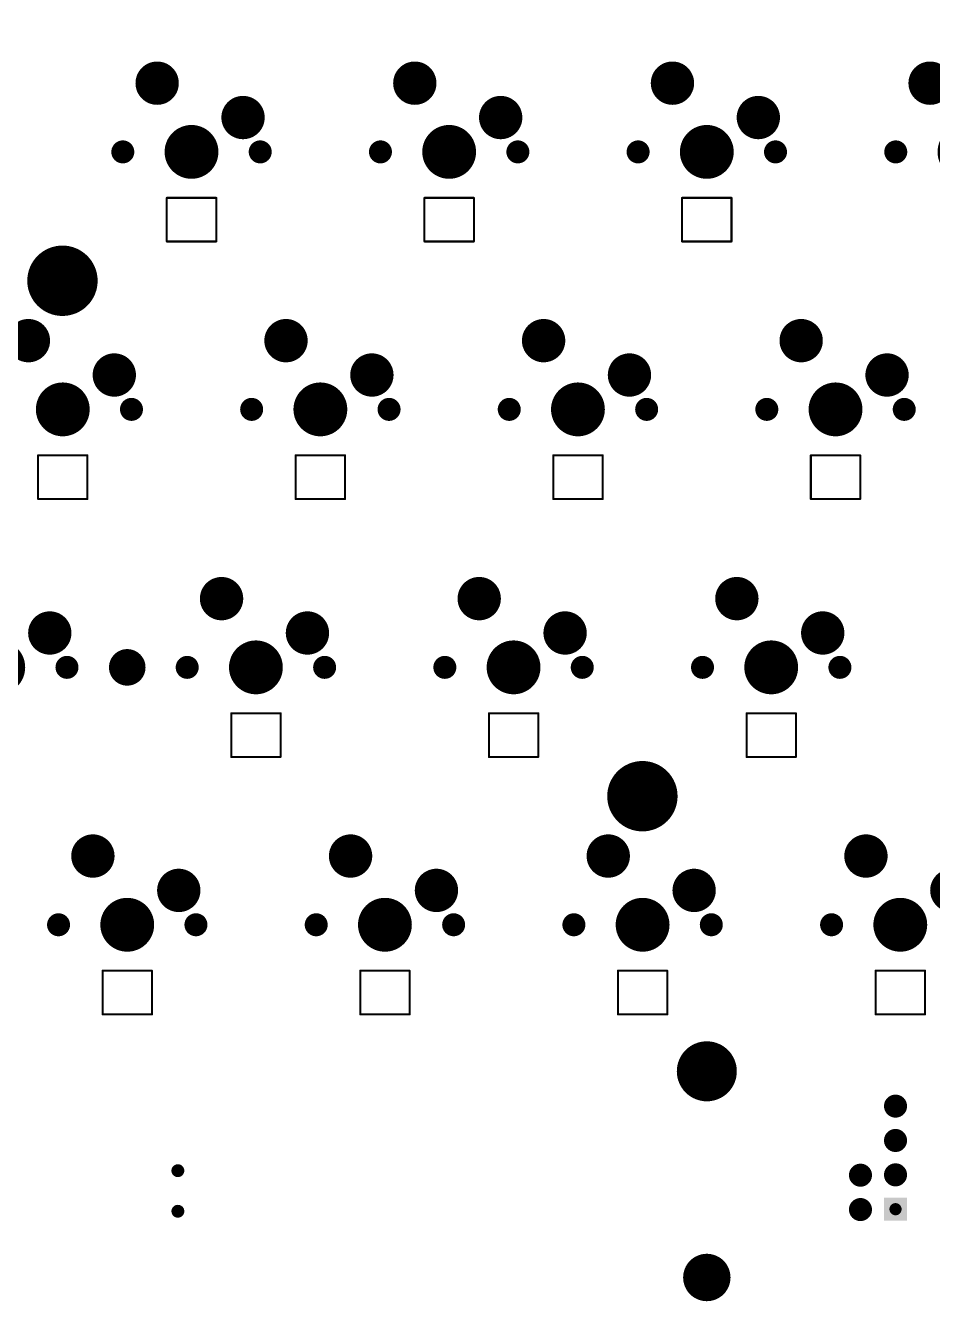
# Model space of a CAD drawing. Extents: x 1049 to 1332, y 1256 to 1351.
# Drawn here: x 1196.9 to 1264, y 1255.5 to 1350.2 of the extents above; entities that cross this region are included whole.
import ezdxf

# ---------------------------------------------------------------- set-up
doc = ezdxf.new("R2010")
doc.units = 0
doc.layers.get('0').update_dxf_attribs({"linetype": 'CONTINUOUS'})
for name, color, linetype in [('BOTTOMSOLDER', 6, 'CONTINUOUS'), ('KEEPOUTLAYER', 6, 'CONTINUOUS'), ('PADHOLELAYER', 156, 'CONTINUOUS')]:
    doc.layers.add(name, color=color, linetype=linetype)

# ---------------------------------------------------------------- blocks, each defined once
blk = doc.blocks.new('_______4')
at = {"layer": 'BOTTOMSOLDER', "const_width": 0.477}
for points in [[(-0.238, 0, 1), (0.238, 0, 1)], [(-0.238, -3, 1), (0.238, -3, 1)]]:
    blk.add_lwpolyline(points, format="xyb", close=True, dxfattribs=at)
at = {"layer": 'PADHOLELAYER', "const_width": 0.375}
for points in [[(-0.188, 0, 1), (0.188, 0, 1)], [(-0.188, -3, 1), (0.188, -3, 1)]]:
    blk.add_lwpolyline(points, format="xyb", close=True, dxfattribs=at)
blk = doc.blocks.new('____89')
at = {"layer": 'BOTTOMSOLDER'}
for points, const_width in [([(-3.341, 5.08, 1), (-1.739, 5.08, 1)], 1.602), ([(3.009, 2.54, 1), (4.611, 2.54, 1)], 1.602), ([(-0.995, 0, 1), (0.995, 0, 1)], 1.99), ([(-5.505, 0, 1), (-4.655, 0, 1)], 0.85), ([(4.655, 0, 1), (5.505, 0, 1)], 0.85)]:
    blk.add_lwpolyline(points, format="xyb", close=True, dxfattribs=dict(at, const_width=const_width))
at = {"layer": 'PADHOLELAYER'}
for points, const_width in [([(-3.29, 5.08, 1), (-1.79, 5.08, 1)], 1.5), ([(3.06, 2.54, 1), (4.56, 2.54, 1)], 1.5), ([(-0.995, 0, 1), (0.995, 0, 1)], 1.99), ([(-5.505, 0, 1), (-4.655, 0, 1)], 0.85), ([(4.655, 0, 1), (5.505, 0, 1)], 0.85)]:
    blk.add_lwpolyline(points, format="xyb", close=True, dxfattribs=dict(at, const_width=const_width))
blk = doc.blocks.new('____90')
at = {"layer": 'BOTTOMSOLDER'}
for points, const_width in [([(-3.341, 5.08, 1), (-1.739, 5.08, 1)], 1.602), ([(3.009, 2.54, 1), (4.611, 2.54, 1)], 1.602), ([(-0.995, 0, 1), (0.995, 0, 1)], 1.99), ([(-5.505, 0, 1), (-4.655, 0, 1)], 0.85), ([(4.655, 0, 1), (5.505, 0, 1)], 0.85)]:
    blk.add_lwpolyline(points, format="xyb", close=True, dxfattribs=dict(at, const_width=const_width))
at = {"layer": 'PADHOLELAYER'}
for points, const_width in [([(-3.29, 5.08, 1), (-1.79, 5.08, 1)], 1.5), ([(3.06, 2.54, 1), (4.56, 2.54, 1)], 1.5), ([(-0.995, 0, 1), (0.995, 0, 1)], 1.99), ([(-5.505, 0, 1), (-4.655, 0, 1)], 0.85), ([(4.655, 0, 1), (5.505, 0, 1)], 0.85)]:
    blk.add_lwpolyline(points, format="xyb", close=True, dxfattribs=dict(at, const_width=const_width))
blk = doc.blocks.new('____91')
at = {"layer": 'BOTTOMSOLDER'}
for points, const_width in [([(-3.341, 5.08, 1), (-1.739, 5.08, 1)], 1.602), ([(3.009, 2.54, 1), (4.611, 2.54, 1)], 1.602), ([(-0.995, 0, 1), (0.995, 0, 1)], 1.99), ([(-5.505, 0, 1), (-4.655, 0, 1)], 0.85), ([(4.655, 0, 1), (5.505, 0, 1)], 0.85)]:
    blk.add_lwpolyline(points, format="xyb", close=True, dxfattribs=dict(at, const_width=const_width))
at = {"layer": 'PADHOLELAYER'}
for points, const_width in [([(-3.29, 5.08, 1), (-1.79, 5.08, 1)], 1.5), ([(3.06, 2.54, 1), (4.56, 2.54, 1)], 1.5), ([(-0.995, 0, 1), (0.995, 0, 1)], 1.99), ([(-5.505, 0, 1), (-4.655, 0, 1)], 0.85), ([(4.655, 0, 1), (5.505, 0, 1)], 0.85)]:
    blk.add_lwpolyline(points, format="xyb", close=True, dxfattribs=dict(at, const_width=const_width))
blk = doc.blocks.new('____92')
at = {"layer": 'BOTTOMSOLDER'}
for points, const_width in [([(-3.341, 5.08, 1), (-1.739, 5.08, 1)], 1.602), ([(3.009, 2.54, 1), (4.611, 2.54, 1)], 1.602), ([(-0.995, 0, 1), (0.995, 0, 1)], 1.99), ([(-5.505, 0, 1), (-4.655, 0, 1)], 0.85), ([(4.655, 0, 1), (5.505, 0, 1)], 0.85)]:
    blk.add_lwpolyline(points, format="xyb", close=True, dxfattribs=dict(at, const_width=const_width))
at = {"layer": 'PADHOLELAYER'}
for points, const_width in [([(-3.29, 5.08, 1), (-1.79, 5.08, 1)], 1.5), ([(3.06, 2.54, 1), (4.56, 2.54, 1)], 1.5), ([(-0.995, 0, 1), (0.995, 0, 1)], 1.99), ([(-5.505, 0, 1), (-4.655, 0, 1)], 0.85), ([(4.655, 0, 1), (5.505, 0, 1)], 0.85)]:
    blk.add_lwpolyline(points, format="xyb", close=True, dxfattribs=dict(at, const_width=const_width))
blk = doc.blocks.new('____101')
at = {"layer": 'BOTTOMSOLDER'}
for points, const_width in [([(-3.341, 5.08, 1), (-1.739, 5.08, 1)], 1.602), ([(3.009, 2.54, 1), (4.611, 2.54, 1)], 1.602), ([(-0.995, 0, 1), (0.995, 0, 1)], 1.99), ([(-5.505, 0, 1), (-4.655, 0, 1)], 0.85), ([(4.655, 0, 1), (5.505, 0, 1)], 0.85)]:
    blk.add_lwpolyline(points, format="xyb", close=True, dxfattribs=dict(at, const_width=const_width))
at = {"layer": 'PADHOLELAYER'}
for points, const_width in [([(-3.29, 5.08, 1), (-1.79, 5.08, 1)], 1.5), ([(3.06, 2.54, 1), (4.56, 2.54, 1)], 1.5), ([(-0.995, 0, 1), (0.995, 0, 1)], 1.99), ([(-5.505, 0, 1), (-4.655, 0, 1)], 0.85), ([(4.655, 0, 1), (5.505, 0, 1)], 0.85)]:
    blk.add_lwpolyline(points, format="xyb", close=True, dxfattribs=dict(at, const_width=const_width))
blk = doc.blocks.new('____106')
at = {"layer": 'BOTTOMSOLDER'}
for points, const_width in [([(-3.341, 5.08, 1), (-1.739, 5.08, 1)], 1.602), ([(3.009, 2.54, 1), (4.611, 2.54, 1)], 1.602), ([(-0.995, 0, 1), (0.995, 0, 1)], 1.99), ([(-5.505, 0, 1), (-4.655, 0, 1)], 0.85), ([(4.655, 0, 1), (5.505, 0, 1)], 0.85)]:
    blk.add_lwpolyline(points, format="xyb", close=True, dxfattribs=dict(at, const_width=const_width))
at = {"layer": 'PADHOLELAYER'}
for points, const_width in [([(-3.29, 5.08, 1), (-1.79, 5.08, 1)], 1.5), ([(3.06, 2.54, 1), (4.56, 2.54, 1)], 1.5), ([(-0.995, 0, 1), (0.995, 0, 1)], 1.99), ([(-5.505, 0, 1), (-4.655, 0, 1)], 0.85), ([(4.655, 0, 1), (5.505, 0, 1)], 0.85)]:
    blk.add_lwpolyline(points, format="xyb", close=True, dxfattribs=dict(at, const_width=const_width))
blk = doc.blocks.new('____108')
at = {"layer": 'BOTTOMSOLDER'}
for points, const_width in [([(-3.341, 5.08, 1), (-1.739, 5.08, 1)], 1.602), ([(3.009, 2.54, 1), (4.611, 2.54, 1)], 1.602), ([(-0.995, 0, 1), (0.995, 0, 1)], 1.99), ([(-5.505, 0, 1), (-4.655, 0, 1)], 0.85), ([(4.655, 0, 1), (5.505, 0, 1)], 0.85)]:
    blk.add_lwpolyline(points, format="xyb", close=True, dxfattribs=dict(at, const_width=const_width))
at = {"layer": 'PADHOLELAYER'}
for points, const_width in [([(-3.29, 5.08, 1), (-1.79, 5.08, 1)], 1.5), ([(3.06, 2.54, 1), (4.56, 2.54, 1)], 1.5), ([(-0.995, 0, 1), (0.995, 0, 1)], 1.99), ([(-5.505, 0, 1), (-4.655, 0, 1)], 0.85), ([(4.655, 0, 1), (5.505, 0, 1)], 0.85)]:
    blk.add_lwpolyline(points, format="xyb", close=True, dxfattribs=dict(at, const_width=const_width))
blk = doc.blocks.new('____111')
at = {"layer": 'BOTTOMSOLDER'}
for points, const_width in [([(-3.341, 5.08, 1), (-1.739, 5.08, 1)], 1.602), ([(3.009, 2.54, 1), (4.611, 2.54, 1)], 1.602), ([(-0.995, 0, 1), (0.995, 0, 1)], 1.99), ([(-5.505, 0, 1), (-4.655, 0, 1)], 0.85), ([(4.655, 0, 1), (5.505, 0, 1)], 0.85)]:
    blk.add_lwpolyline(points, format="xyb", close=True, dxfattribs=dict(at, const_width=const_width))
at = {"layer": 'PADHOLELAYER'}
for points, const_width in [([(-3.29, 5.08, 1), (-1.79, 5.08, 1)], 1.5), ([(3.06, 2.54, 1), (4.56, 2.54, 1)], 1.5), ([(-0.995, 0, 1), (0.995, 0, 1)], 1.99), ([(-5.505, 0, 1), (-4.655, 0, 1)], 0.85), ([(4.655, 0, 1), (5.505, 0, 1)], 0.85)]:
    blk.add_lwpolyline(points, format="xyb", close=True, dxfattribs=dict(at, const_width=const_width))
blk = doc.blocks.new('____116')
at = {"layer": 'BOTTOMSOLDER'}
for points, const_width in [([(-3.341, 5.08, 1), (-1.739, 5.08, 1)], 1.602), ([(3.009, 2.54, 1), (4.611, 2.54, 1)], 1.602), ([(-0.995, 0, 1), (0.995, 0, 1)], 1.99), ([(-5.505, 0, 1), (-4.655, 0, 1)], 0.85), ([(4.655, 0, 1), (5.505, 0, 1)], 0.85)]:
    blk.add_lwpolyline(points, format="xyb", close=True, dxfattribs=dict(at, const_width=const_width))
at = {"layer": 'PADHOLELAYER'}
for points, const_width in [([(-3.29, 5.08, 1), (-1.79, 5.08, 1)], 1.5), ([(3.06, 2.54, 1), (4.56, 2.54, 1)], 1.5), ([(-0.995, 0, 1), (0.995, 0, 1)], 1.99), ([(-5.505, 0, 1), (-4.655, 0, 1)], 0.85), ([(4.655, 0, 1), (5.505, 0, 1)], 0.85)]:
    blk.add_lwpolyline(points, format="xyb", close=True, dxfattribs=dict(at, const_width=const_width))
blk = doc.blocks.new('____118')
at = {"layer": 'BOTTOMSOLDER'}
for points, const_width in [([(-3.341, 5.08, 1), (-1.739, 5.08, 1)], 1.602), ([(3.009, 2.54, 1), (4.611, 2.54, 1)], 1.602), ([(-0.995, 0, 1), (0.995, 0, 1)], 1.99), ([(-5.505, 0, 1), (-4.655, 0, 1)], 0.85), ([(4.655, 0, 1), (5.505, 0, 1)], 0.85)]:
    blk.add_lwpolyline(points, format="xyb", close=True, dxfattribs=dict(at, const_width=const_width))
at = {"layer": 'PADHOLELAYER'}
for points, const_width in [([(-3.29, 5.08, 1), (-1.79, 5.08, 1)], 1.5), ([(3.06, 2.54, 1), (4.56, 2.54, 1)], 1.5), ([(-0.995, 0, 1), (0.995, 0, 1)], 1.99), ([(-5.505, 0, 1), (-4.655, 0, 1)], 0.85), ([(4.655, 0, 1), (5.505, 0, 1)], 0.85)]:
    blk.add_lwpolyline(points, format="xyb", close=True, dxfattribs=dict(at, const_width=const_width))
blk = doc.blocks.new('____119')
at = {"layer": 'BOTTOMSOLDER'}
for points, const_width in [([(-3.341, 5.08, 1), (-1.739, 5.08, 1)], 1.602), ([(3.009, 2.54, 1), (4.611, 2.54, 1)], 1.602), ([(-0.995, 0, 1), (0.995, 0, 1)], 1.99), ([(-5.505, 0, 1), (-4.655, 0, 1)], 0.85), ([(4.655, 0, 1), (5.505, 0, 1)], 0.85)]:
    blk.add_lwpolyline(points, format="xyb", close=True, dxfattribs=dict(at, const_width=const_width))
at = {"layer": 'PADHOLELAYER'}
for points, const_width in [([(-3.29, 5.08, 1), (-1.79, 5.08, 1)], 1.5), ([(3.06, 2.54, 1), (4.56, 2.54, 1)], 1.5), ([(-0.995, 0, 1), (0.995, 0, 1)], 1.99), ([(-5.505, 0, 1), (-4.655, 0, 1)], 0.85), ([(4.655, 0, 1), (5.505, 0, 1)], 0.85)]:
    blk.add_lwpolyline(points, format="xyb", close=True, dxfattribs=dict(at, const_width=const_width))
blk = doc.blocks.new('____120')
at = {"layer": 'BOTTOMSOLDER'}
for points, const_width in [([(-3.341, 5.08, 1), (-1.739, 5.08, 1)], 1.602), ([(3.009, 2.54, 1), (4.611, 2.54, 1)], 1.602), ([(-0.995, 0, 1), (0.995, 0, 1)], 1.99), ([(-5.505, 0, 1), (-4.655, 0, 1)], 0.85), ([(4.655, 0, 1), (5.505, 0, 1)], 0.85)]:
    blk.add_lwpolyline(points, format="xyb", close=True, dxfattribs=dict(at, const_width=const_width))
at = {"layer": 'PADHOLELAYER'}
for points, const_width in [([(-3.29, 5.08, 1), (-1.79, 5.08, 1)], 1.5), ([(3.06, 2.54, 1), (4.56, 2.54, 1)], 1.5), ([(-0.995, 0, 1), (0.995, 0, 1)], 1.99), ([(-5.505, 0, 1), (-4.655, 0, 1)], 0.85), ([(4.655, 0, 1), (5.505, 0, 1)], 0.85)]:
    blk.add_lwpolyline(points, format="xyb", close=True, dxfattribs=dict(at, const_width=const_width))
blk = doc.blocks.new('____127')
at = {"layer": 'BOTTOMSOLDER'}
for points, const_width in [([(-3.341, 5.08, 1), (-1.739, 5.08, 1)], 1.602), ([(3.009, 2.54, 1), (4.611, 2.54, 1)], 1.602), ([(-0.995, 0, 1), (0.995, 0, 1)], 1.99), ([(-5.505, 0, 1), (-4.655, 0, 1)], 0.85), ([(4.655, 0, 1), (5.505, 0, 1)], 0.85)]:
    blk.add_lwpolyline(points, format="xyb", close=True, dxfattribs=dict(at, const_width=const_width))
at = {"layer": 'PADHOLELAYER'}
for points, const_width in [([(-3.29, 5.08, 1), (-1.79, 5.08, 1)], 1.5), ([(3.06, 2.54, 1), (4.56, 2.54, 1)], 1.5), ([(-0.995, 0, 1), (0.995, 0, 1)], 1.99), ([(-5.505, 0, 1), (-4.655, 0, 1)], 0.85), ([(4.655, 0, 1), (5.505, 0, 1)], 0.85)]:
    blk.add_lwpolyline(points, format="xyb", close=True, dxfattribs=dict(at, const_width=const_width))
blk = doc.blocks.new('____128')
at = {"layer": 'BOTTOMSOLDER'}
for points, const_width in [([(-3.341, 5.08, 1), (-1.739, 5.08, 1)], 1.602), ([(3.009, 2.54, 1), (4.611, 2.54, 1)], 1.602), ([(-0.995, 0, 1), (0.995, 0, 1)], 1.99), ([(-5.505, 0, 1), (-4.655, 0, 1)], 0.85), ([(4.655, 0, 1), (5.505, 0, 1)], 0.85)]:
    blk.add_lwpolyline(points, format="xyb", close=True, dxfattribs=dict(at, const_width=const_width))
at = {"layer": 'PADHOLELAYER'}
for points, const_width in [([(-3.29, 5.08, 1), (-1.79, 5.08, 1)], 1.5), ([(3.06, 2.54, 1), (4.56, 2.54, 1)], 1.5), ([(-0.995, 0, 1), (0.995, 0, 1)], 1.99), ([(-5.505, 0, 1), (-4.655, 0, 1)], 0.85), ([(4.655, 0, 1), (5.505, 0, 1)], 0.85)]:
    blk.add_lwpolyline(points, format="xyb", close=True, dxfattribs=dict(at, const_width=const_width))
blk = doc.blocks.new('____135')
at = {"layer": 'BOTTOMSOLDER'}
for points, const_width in [([(-3.341, 5.08, 1), (-1.739, 5.08, 1)], 1.602), ([(3.009, 2.54, 1), (4.611, 2.54, 1)], 1.602), ([(-0.995, 0, 1), (0.995, 0, 1)], 1.99), ([(-5.505, 0, 1), (-4.655, 0, 1)], 0.85), ([(4.655, 0, 1), (5.505, 0, 1)], 0.85)]:
    blk.add_lwpolyline(points, format="xyb", close=True, dxfattribs=dict(at, const_width=const_width))
at = {"layer": 'PADHOLELAYER'}
for points, const_width in [([(-3.29, 5.08, 1), (-1.79, 5.08, 1)], 1.5), ([(3.06, 2.54, 1), (4.56, 2.54, 1)], 1.5), ([(-0.995, 0, 1), (0.995, 0, 1)], 1.99), ([(-5.505, 0, 1), (-4.655, 0, 1)], 0.85), ([(4.655, 0, 1), (5.505, 0, 1)], 0.85)]:
    blk.add_lwpolyline(points, format="xyb", close=True, dxfattribs=dict(at, const_width=const_width))
blk = doc.blocks.new('____136')
at = {"layer": 'BOTTOMSOLDER'}
for points, const_width in [([(-3.341, 5.08, 1), (-1.739, 5.08, 1)], 1.602), ([(3.009, 2.54, 1), (4.611, 2.54, 1)], 1.602), ([(-0.995, 0, 1), (0.995, 0, 1)], 1.99), ([(-5.505, 0, 1), (-4.655, 0, 1)], 0.85), ([(4.655, 0, 1), (5.505, 0, 1)], 0.85)]:
    blk.add_lwpolyline(points, format="xyb", close=True, dxfattribs=dict(at, const_width=const_width))
at = {"layer": 'PADHOLELAYER'}
for points, const_width in [([(-3.29, 5.08, 1), (-1.79, 5.08, 1)], 1.5), ([(3.06, 2.54, 1), (4.56, 2.54, 1)], 1.5), ([(-0.995, 0, 1), (0.995, 0, 1)], 1.99), ([(-5.505, 0, 1), (-4.655, 0, 1)], 0.85), ([(4.655, 0, 1), (5.505, 0, 1)], 0.85)]:
    blk.add_lwpolyline(points, format="xyb", close=True, dxfattribs=dict(at, const_width=const_width))
blk = doc.blocks.new('6_25X____145')
at = {"layer": 'BOTTOMSOLDER'}
for points, const_width in [([(-58.258, 8.24, 1), (-56.04, 8.24, 1)], 2.219), ([(56.042, 8.24, 1), (58.26, 8.24, 1)], 2.219), ([(-58.025, -7, 1), (-56.273, -7, 1)], 1.753), ([(56.275, -7, 1), (58.027, -7, 1)], 1.753)]:
    blk.add_lwpolyline(points, format="xyb", close=True, dxfattribs=dict(at, const_width=const_width))
at = {"layer": 'PADHOLELAYER'}
for points, const_width in [([(-58.144, 8.24, 1), (-56.154, 8.24, 1)], 1.99), ([(56.156, 8.24, 1), (58.146, 8.24, 1)], 1.99), ([(-57.911, -7, 1), (-56.387, -7, 1)], 1.524), ([(56.389, -7, 1), (57.913, -7, 1)], 1.524)]:
    blk.add_lwpolyline(points, format="xyb", close=True, dxfattribs=dict(at, const_width=const_width))
blk = doc.blocks.new('JUMP_WIRE_149')
at = {"layer": 'BOTTOMSOLDER', "const_width": 0.852}
for points in [[(-0.426, 0, 1), (0.426, 0, 1)], [(2.114, 0, 1), (2.966, 0, 1)]]:
    blk.add_lwpolyline(points, format="xyb", close=True, dxfattribs=at)
at = {"layer": 'PADHOLELAYER', "const_width": 0.457}
for points in [[(-0.229, 0, 1), (0.229, 0, 1)], [(2.311, 0, 1), (2.769, 0, 1)]]:
    blk.add_lwpolyline(points, format="xyb", close=True, dxfattribs=at)
blk = doc.blocks.new('HDR1X4_150')
at = {"layer": 'BOTTOMSOLDER', "const_width": 0.852}
for points in [[(2.114, 0, 1), (2.966, 0, 1)], [(4.654, 0, 1), (5.506, 0, 1)], [(7.194, 0, 1), (8.046, 0, 1)]]:
    blk.add_lwpolyline(points, format="xyb", close=True, dxfattribs=at)
at = {"layer": 'BOTTOMSOLDER'}
blk.add_solid([(-0.852, -0.852), (0.852, -0.852), (-0.852, 0.852), (0.852, 0.852)], dxfattribs=at)
at = {"layer": 'PADHOLELAYER', "const_width": 0.45}
for points in [[(-0.225, 0, 1), (0.225, 0, 1)], [(2.315, 0, 1), (2.765, 0, 1)], [(4.855, 0, 1), (5.305, 0, 1)], [(7.395, 0, 1), (7.845, 0, 1)]]:
    blk.add_lwpolyline(points, format="xyb", close=True, dxfattribs=at)
blk = doc.blocks.new('6028RGB_173')
at = {"layer": 'KEEPOUTLAYER', "const_width": 0.15}
for points in [[(1.826, 1.622), (-1.826, 1.622)], [(-1.826, 1.622), (-1.826, -1.604)], [(1.826, 1.622), (1.826, -1.604)], [(1.826, -1.604), (-1.826, -1.604)]]:
    blk.add_lwpolyline(points, dxfattribs=at)
at = {"layer": 'KEEPOUTLAYER', "const_width": 0.075}
for points in [[(-1.864, 1.622, 1), (-1.789, 1.622, 1)], [(-1.864, 1.622, 1), (-1.789, 1.622, 1)], [(1.789, 1.622, 1), (1.864, 1.622, 1)], [(1.789, 1.622, 1), (1.864, 1.622, 1)], [(-1.864, -1.604, 1), (-1.789, -1.604, 1)], [(-1.864, -1.604, 1), (-1.789, -1.604, 1)], [(1.789, -1.604, 1), (1.864, -1.604, 1)], [(1.789, -1.604, 1), (1.864, -1.604, 1)]]:
    blk.add_lwpolyline(points, format="xyb", close=True, dxfattribs=at)
blk = doc.blocks.new('6028RGB_177')
at = {"layer": 'KEEPOUTLAYER', "const_width": 0.15}
for points in [[(1.826, 1.622), (-1.826, 1.622)], [(-1.826, 1.622), (-1.826, -1.604)], [(1.826, 1.622), (1.826, -1.604)], [(1.826, -1.604), (-1.826, -1.604)]]:
    blk.add_lwpolyline(points, dxfattribs=at)
at = {"layer": 'KEEPOUTLAYER', "const_width": 0.075}
for points in [[(-1.864, 1.622, 1), (-1.789, 1.622, 1)], [(-1.864, 1.622, 1), (-1.789, 1.622, 1)], [(1.789, 1.622, 1), (1.864, 1.622, 1)], [(1.789, 1.622, 1), (1.864, 1.622, 1)], [(-1.864, -1.604, 1), (-1.789, -1.604, 1)], [(-1.864, -1.604, 1), (-1.789, -1.604, 1)], [(1.789, -1.604, 1), (1.864, -1.604, 1)], [(1.789, -1.604, 1), (1.864, -1.604, 1)]]:
    blk.add_lwpolyline(points, format="xyb", close=True, dxfattribs=at)
blk = doc.blocks.new('6028RGB_178')
at = {"layer": 'KEEPOUTLAYER', "const_width": 0.15}
for points in [[(-1.826, 1.622), (-1.826, -1.604)], [(1.826, 1.622), (-1.826, 1.622)], [(1.826, 1.622), (1.826, -1.604)], [(1.826, -1.604), (-1.826, -1.604)]]:
    blk.add_lwpolyline(points, dxfattribs=at)
at = {"layer": 'KEEPOUTLAYER', "const_width": 0.075}
for points in [[(-1.864, 1.622, 1), (-1.789, 1.622, 1)], [(-1.864, 1.622, 1), (-1.789, 1.622, 1)], [(1.789, 1.622, 1), (1.864, 1.622, 1)], [(1.789, 1.622, 1), (1.864, 1.622, 1)], [(-1.864, -1.604, 1), (-1.789, -1.604, 1)], [(-1.864, -1.604, 1), (-1.789, -1.604, 1)], [(1.789, -1.604, 1), (1.864, -1.604, 1)], [(1.789, -1.604, 1), (1.864, -1.604, 1)]]:
    blk.add_lwpolyline(points, format="xyb", close=True, dxfattribs=at)
blk = doc.blocks.new('6028RGB_179')
at = {"layer": 'KEEPOUTLAYER', "const_width": 0.15}
for points in [[(1.826, 1.622), (-1.826, 1.622)], [(-1.826, 1.622), (-1.826, -1.604)], [(1.826, 1.622), (1.826, -1.604)], [(1.826, -1.604), (-1.826, -1.604)]]:
    blk.add_lwpolyline(points, dxfattribs=at)
at = {"layer": 'KEEPOUTLAYER', "const_width": 0.075}
for points in [[(-1.864, 1.622, 1), (-1.789, 1.622, 1)], [(-1.864, 1.622, 1), (-1.789, 1.622, 1)], [(1.789, 1.622, 1), (1.864, 1.622, 1)], [(1.789, 1.622, 1), (1.864, 1.622, 1)], [(-1.864, -1.604, 1), (-1.789, -1.604, 1)], [(-1.864, -1.604, 1), (-1.789, -1.604, 1)], [(1.789, -1.604, 1), (1.864, -1.604, 1)], [(1.789, -1.604, 1), (1.864, -1.604, 1)]]:
    blk.add_lwpolyline(points, format="xyb", close=True, dxfattribs=at)
blk = doc.blocks.new('6028RGB_181')
at = {"layer": 'KEEPOUTLAYER', "const_width": 0.15}
for points in [[(1.826, 1.622), (-1.826, 1.622)], [(-1.826, 1.622), (-1.826, -1.604)], [(1.826, 1.622), (1.826, -1.604)], [(1.826, -1.604), (-1.826, -1.604)]]:
    blk.add_lwpolyline(points, dxfattribs=at)
at = {"layer": 'KEEPOUTLAYER', "const_width": 0.075}
for points in [[(-1.864, 1.622, 1), (-1.789, 1.622, 1)], [(-1.864, 1.622, 1), (-1.789, 1.622, 1)], [(1.789, 1.622, 1), (1.864, 1.622, 1)], [(1.789, 1.622, 1), (1.864, 1.622, 1)], [(-1.864, -1.604, 1), (-1.789, -1.604, 1)], [(-1.864, -1.604, 1), (-1.789, -1.604, 1)], [(1.789, -1.604, 1), (1.864, -1.604, 1)], [(1.789, -1.604, 1), (1.864, -1.604, 1)]]:
    blk.add_lwpolyline(points, format="xyb", close=True, dxfattribs=at)
blk = doc.blocks.new('6028RGB_182')
at = {"layer": 'KEEPOUTLAYER', "const_width": 0.15}
for points in [[(-1.826, 1.622), (-1.826, -1.604)], [(1.826, 1.622), (-1.826, 1.622)], [(1.826, 1.622), (1.826, -1.604)], [(1.826, -1.604), (-1.826, -1.604)]]:
    blk.add_lwpolyline(points, dxfattribs=at)
at = {"layer": 'KEEPOUTLAYER', "const_width": 0.075}
for points in [[(-1.864, 1.622, 1), (-1.789, 1.622, 1)], [(-1.864, 1.622, 1), (-1.789, 1.622, 1)], [(1.789, 1.622, 1), (1.864, 1.622, 1)], [(1.789, 1.622, 1), (1.864, 1.622, 1)], [(-1.864, -1.604, 1), (-1.789, -1.604, 1)], [(-1.864, -1.604, 1), (-1.789, -1.604, 1)], [(1.789, -1.604, 1), (1.864, -1.604, 1)], [(1.789, -1.604, 1), (1.864, -1.604, 1)]]:
    blk.add_lwpolyline(points, format="xyb", close=True, dxfattribs=at)
blk = doc.blocks.new('6028RGB_183')
at = {"layer": 'KEEPOUTLAYER', "const_width": 0.15}
for points in [[(1.826, 1.622), (-1.826, 1.622)], [(-1.826, 1.622), (-1.826, -1.604)], [(1.826, 1.622), (1.826, -1.604)], [(1.826, -1.604), (-1.826, -1.604)]]:
    blk.add_lwpolyline(points, dxfattribs=at)
at = {"layer": 'KEEPOUTLAYER', "const_width": 0.075}
for points in [[(-1.864, 1.622, 1), (-1.789, 1.622, 1)], [(-1.864, 1.622, 1), (-1.789, 1.622, 1)], [(1.789, 1.622, 1), (1.864, 1.622, 1)], [(1.789, 1.622, 1), (1.864, 1.622, 1)], [(-1.864, -1.604, 1), (-1.789, -1.604, 1)], [(-1.864, -1.604, 1), (-1.789, -1.604, 1)], [(1.789, -1.604, 1), (1.864, -1.604, 1)], [(1.789, -1.604, 1), (1.864, -1.604, 1)]]:
    blk.add_lwpolyline(points, format="xyb", close=True, dxfattribs=at)
blk = doc.blocks.new('6028RGB_184')
at = {"layer": 'KEEPOUTLAYER', "const_width": 0.15}
for points in [[(-1.826, 1.622), (-1.826, -1.604)], [(1.826, 1.622), (-1.826, 1.622)], [(1.826, 1.622), (1.826, -1.604)], [(1.826, -1.604), (-1.826, -1.604)]]:
    blk.add_lwpolyline(points, dxfattribs=at)
at = {"layer": 'KEEPOUTLAYER', "const_width": 0.075}
for points in [[(-1.864, 1.622, 1), (-1.789, 1.622, 1)], [(-1.864, 1.622, 1), (-1.789, 1.622, 1)], [(1.789, 1.622, 1), (1.864, 1.622, 1)], [(1.789, 1.622, 1), (1.864, 1.622, 1)], [(-1.864, -1.604, 1), (-1.789, -1.604, 1)], [(-1.864, -1.604, 1), (-1.789, -1.604, 1)], [(1.789, -1.604, 1), (1.864, -1.604, 1)], [(1.789, -1.604, 1), (1.864, -1.604, 1)]]:
    blk.add_lwpolyline(points, format="xyb", close=True, dxfattribs=at)
blk = doc.blocks.new('6028RGB_185')
at = {"layer": 'KEEPOUTLAYER', "const_width": 0.15}
for points in [[(1.826, 1.622), (-1.826, 1.622)], [(-1.826, 1.622), (-1.826, -1.604)], [(1.826, 1.622), (1.826, -1.604)], [(1.826, -1.604), (-1.826, -1.604)]]:
    blk.add_lwpolyline(points, dxfattribs=at)
at = {"layer": 'KEEPOUTLAYER', "const_width": 0.075}
for points in [[(-1.864, 1.622, 1), (-1.789, 1.622, 1)], [(-1.864, 1.622, 1), (-1.789, 1.622, 1)], [(1.789, 1.622, 1), (1.864, 1.622, 1)], [(1.789, 1.622, 1), (1.864, 1.622, 1)], [(-1.864, -1.604, 1), (-1.789, -1.604, 1)], [(-1.864, -1.604, 1), (-1.789, -1.604, 1)], [(1.789, -1.604, 1), (1.864, -1.604, 1)], [(1.789, -1.604, 1), (1.864, -1.604, 1)]]:
    blk.add_lwpolyline(points, format="xyb", close=True, dxfattribs=at)
blk = doc.blocks.new('6028RGB_186')
at = {"layer": 'KEEPOUTLAYER', "const_width": 0.15}
for points in [[(-1.826, 1.622), (-1.826, -1.604)], [(1.826, 1.622), (-1.826, 1.622)], [(1.826, 1.622), (1.826, -1.604)], [(1.826, -1.604), (-1.826, -1.604)]]:
    blk.add_lwpolyline(points, dxfattribs=at)
at = {"layer": 'KEEPOUTLAYER', "const_width": 0.075}
for points in [[(-1.864, 1.622, 1), (-1.789, 1.622, 1)], [(-1.864, 1.622, 1), (-1.789, 1.622, 1)], [(1.789, 1.622, 1), (1.864, 1.622, 1)], [(1.789, 1.622, 1), (1.864, 1.622, 1)], [(-1.864, -1.604, 1), (-1.789, -1.604, 1)], [(-1.864, -1.604, 1), (-1.789, -1.604, 1)], [(1.789, -1.604, 1), (1.864, -1.604, 1)], [(1.789, -1.604, 1), (1.864, -1.604, 1)]]:
    blk.add_lwpolyline(points, format="xyb", close=True, dxfattribs=at)
blk = doc.blocks.new('6028RGB_187')
at = {"layer": 'KEEPOUTLAYER', "const_width": 0.15}
for points in [[(1.826, 1.622), (-1.826, 1.622)], [(-1.826, 1.622), (-1.826, -1.604)], [(1.826, 1.622), (1.826, -1.604)], [(1.826, -1.604), (-1.826, -1.604)]]:
    blk.add_lwpolyline(points, dxfattribs=at)
at = {"layer": 'KEEPOUTLAYER', "const_width": 0.075}
for points in [[(-1.864, 1.622, 1), (-1.789, 1.622, 1)], [(-1.864, 1.622, 1), (-1.789, 1.622, 1)], [(1.789, 1.622, 1), (1.864, 1.622, 1)], [(1.789, 1.622, 1), (1.864, 1.622, 1)], [(-1.864, -1.604, 1), (-1.789, -1.604, 1)], [(-1.864, -1.604, 1), (-1.789, -1.604, 1)], [(1.789, -1.604, 1), (1.864, -1.604, 1)], [(1.789, -1.604, 1), (1.864, -1.604, 1)]]:
    blk.add_lwpolyline(points, format="xyb", close=True, dxfattribs=at)
blk = doc.blocks.new('6028RGB_188')
at = {"layer": 'KEEPOUTLAYER', "const_width": 0.15}
for points in [[(-1.826, 1.622), (-1.826, -1.604)], [(1.826, 1.622), (-1.826, 1.622)], [(1.826, 1.622), (1.826, -1.604)], [(1.826, -1.604), (-1.826, -1.604)]]:
    blk.add_lwpolyline(points, dxfattribs=at)
at = {"layer": 'KEEPOUTLAYER', "const_width": 0.075}
for points in [[(-1.864, 1.622, 1), (-1.789, 1.622, 1)], [(-1.864, 1.622, 1), (-1.789, 1.622, 1)], [(1.789, 1.622, 1), (1.864, 1.622, 1)], [(1.789, 1.622, 1), (1.864, 1.622, 1)], [(-1.864, -1.604, 1), (-1.789, -1.604, 1)], [(-1.864, -1.604, 1), (-1.789, -1.604, 1)], [(1.789, -1.604, 1), (1.864, -1.604, 1)], [(1.789, -1.604, 1), (1.864, -1.604, 1)]]:
    blk.add_lwpolyline(points, format="xyb", close=True, dxfattribs=at)
blk = doc.blocks.new('6028RGB_191')
at = {"layer": 'KEEPOUTLAYER', "const_width": 0.15}
for points in [[(1.826, 1.622), (-1.826, 1.622)], [(-1.826, 1.622), (-1.826, -1.604)], [(1.826, 1.622), (1.826, -1.604)], [(1.826, -1.604), (-1.826, -1.604)]]:
    blk.add_lwpolyline(points, dxfattribs=at)
at = {"layer": 'KEEPOUTLAYER', "const_width": 0.075}
for points in [[(-1.864, 1.622, 1), (-1.789, 1.622, 1)], [(-1.864, 1.622, 1), (-1.789, 1.622, 1)], [(1.789, 1.622, 1), (1.864, 1.622, 1)], [(1.789, 1.622, 1), (1.864, 1.622, 1)], [(-1.864, -1.604, 1), (-1.789, -1.604, 1)], [(-1.864, -1.604, 1), (-1.789, -1.604, 1)], [(1.789, -1.604, 1), (1.864, -1.604, 1)], [(1.789, -1.604, 1), (1.864, -1.604, 1)]]:
    blk.add_lwpolyline(points, format="xyb", close=True, dxfattribs=at)
blk = doc.blocks.new('6028RGB_192')
at = {"layer": 'KEEPOUTLAYER', "const_width": 0.15}
for points in [[(-1.826, 1.622), (-1.826, -1.604)], [(1.826, 1.622), (-1.826, 1.622)], [(1.826, 1.622), (1.826, -1.604)], [(1.826, -1.604), (-1.826, -1.604)]]:
    blk.add_lwpolyline(points, dxfattribs=at)
at = {"layer": 'KEEPOUTLAYER', "const_width": 0.075}
for points in [[(-1.864, 1.622, 1), (-1.789, 1.622, 1)], [(-1.864, 1.622, 1), (-1.789, 1.622, 1)], [(1.789, 1.622, 1), (1.864, 1.622, 1)], [(1.789, 1.622, 1), (1.864, 1.622, 1)], [(-1.864, -1.604, 1), (-1.789, -1.604, 1)], [(-1.864, -1.604, 1), (-1.789, -1.604, 1)], [(1.789, -1.604, 1), (1.864, -1.604, 1)], [(1.789, -1.604, 1), (1.864, -1.604, 1)]]:
    blk.add_lwpolyline(points, format="xyb", close=True, dxfattribs=at)

msp = doc.modelspace()

# ---------------------------------------------------------------- linework, layer by layer
at = {"layer": 'BOTTOMSOLDER'}
for points, const_width in [([(1198.341, 1331.389, 1), (1200.943, 1331.389, 1)], 2.602), ([(1203.757, 1302.812, 1), (1205.108, 1302.812, 1)], 1.351), ([(1241.221, 1293.289, 1), (1243.822, 1293.289, 1)], 2.602)]:
    msp.add_lwpolyline(points, format="xyb", close=True, dxfattribs=dict(at, const_width=const_width))
at = {"layer": 'KEEPOUTLAYER', "const_width": 0.00635}
for points in [[(1050.756, 1350.244), (1329.506, 1350.244)], [(1050.756, 1255.509), (1329.506, 1255.509)]]:
    msp.add_lwpolyline(points, dxfattribs=at)
at = {"layer": 'PADHOLELAYER'}
for points, const_width in [([(1199.017, 1331.389, 1), (1200.266, 1331.389, 1)], 1.249), ([(1203.808, 1302.812, 1), (1205.057, 1302.812, 1)], 1.249), ([(1241.583, 1294.226), (1243.46, 1294.226, -1), (1243.46, 1292.352), (1241.583, 1292.352, -1)], 0.625)]:
    msp.add_lwpolyline(points, format="xyb", close=True, dxfattribs=dict(at, const_width=const_width))

# ---------------------------------------------------------------- block references
for name, p in [('____92', (1209.184, 1340.914)), ('____91', (1228.234, 1340.914)), ('____90', (1247.284, 1340.914)), ('____89', (1266.334, 1340.914)), ('____111', (1199.665, 1321.882)), ('____108', (1218.71, 1321.882)), ('____106', (1237.756, 1321.882)), ('____101', (1256.801, 1321.882)), ('____120', (1194.896, 1302.813)), ('____119', (1213.946, 1302.813)), ('____118', (1232.996, 1302.813)), ('____116', (1252.046, 1302.813)), ('____127', (1204.432, 1283.786)), ('____135', (1223.485, 1283.786)), ('____128', (1242.537, 1283.786)), ('____136', (1261.59, 1283.786)), ('6_25X____145', (1190.134, 1264.714))]:
    msp.add_blockref(name, p)
for name, p, rotation in [('6028RGB_192', (1209.184, 1335.914), 180), ('6028RGB_188', (1228.234, 1335.914), 180), ('6028RGB_184', (1247.284, 1335.914), 180), ('6028RGB_191', (1199.665, 1316.882), 180), ('6028RGB_187', (1218.71, 1316.882), 180), ('6028RGB_183', (1237.756, 1316.882), 180), ('6028RGB_179', (1256.801, 1316.882), 180), ('6028RGB_186', (1213.946, 1297.813), 180), ('6028RGB_182', (1232.996, 1297.813), 180), ('6028RGB_178', (1252.046, 1297.813), 180), ('6028RGB_185', (1204.432, 1278.786), 180), ('6028RGB_181', (1223.485, 1278.786), 180), ('6028RGB_177', (1242.537, 1278.786), 180), ('6028RGB_173', (1261.59, 1278.786), 180), ('HDR1X4_150', (1261.237, 1262.761), 90), ('_______4', (1208.176, 1262.609), 180), ('JUMP_WIRE_149', (1258.646, 1262.736), 90)]:
    msp.add_blockref(name, p, dxfattribs=dict(rotation=rotation))

doc.saveas('drawing.dxf')
